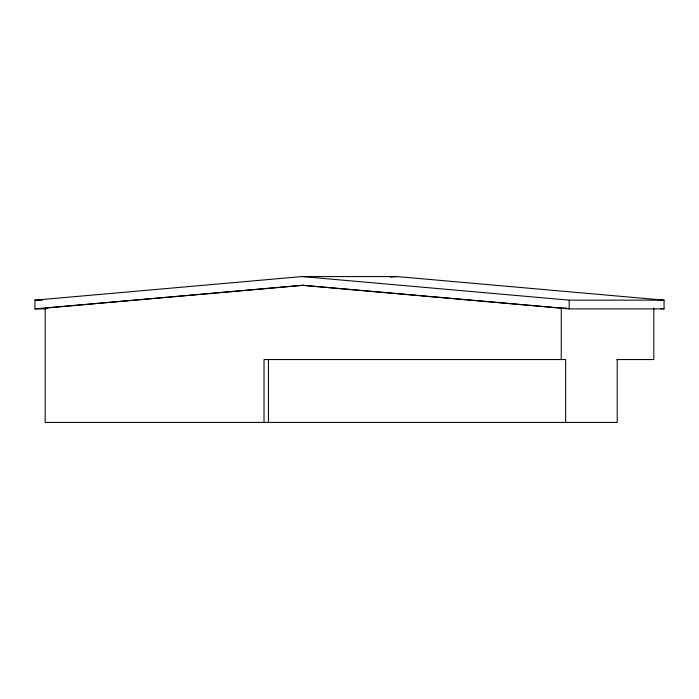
<?xml version="1.0" encoding="UTF-8"?>
<svg xmlns="http://www.w3.org/2000/svg" width="699" height="699" viewBox="0 0 699 699"><rect width="100%" height="100%" fill="white"/><g stroke="black" fill="none" stroke-linecap="round" stroke-linejoin="round"><path stroke-width="1.05" d="M34.95 300.151L302.073 276.568L396.927 276.568L664.05 300.151L664.05 308.888L569.196 308.888L302.073 285.306L34.95 308.888L34.95 300.151L42.578 300.151M390.418 277.145L396.927 276.568M617.226 359.548L617.226 422.432L45.19 422.432L45.19 308.084L303.217 285.306L561.253 308.084L566.697 308.084M302.073 285.306L303.217 285.306M302.073 276.568L569.196 300.151L664.05 300.151M45.19 308.084L47.366 308.084M34.95 308.888L45.854 308.888M616.929 359.548L653.81 359.548L653.81 308.084M660.791 308.6L664.05 308.888M569.196 300.151L569.196 308.888M565.657 422.432L565.657 359.548L264.03 359.548L264.03 422.432M561.253 308.084L561.253 359.548M268.442 359.548L268.442 422.432"/></g></svg>
